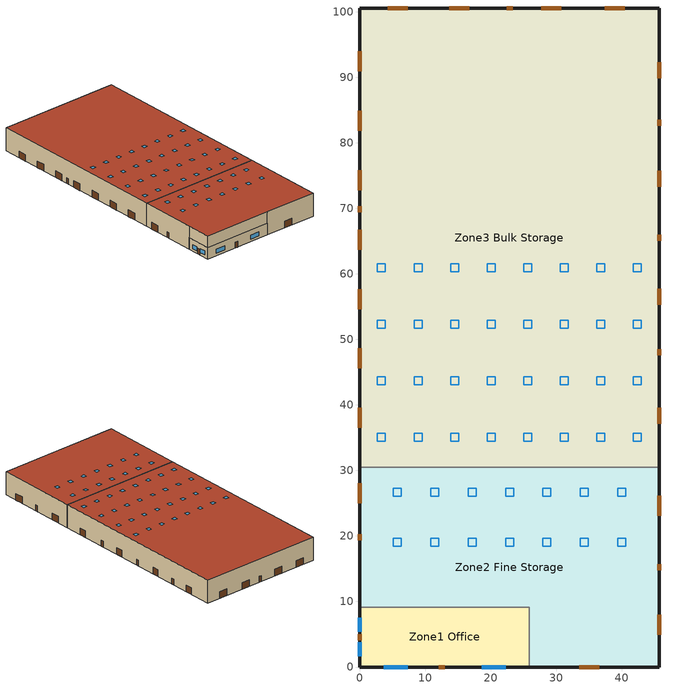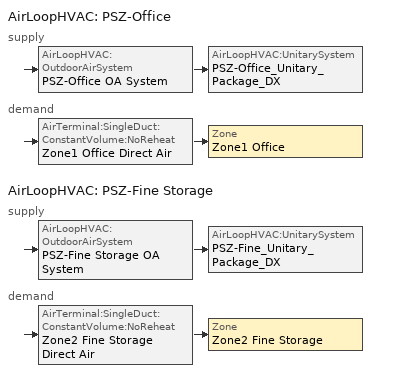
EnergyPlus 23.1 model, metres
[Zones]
Zone1 Office
 floor ground (OfficeFloor_Ffactor): 25.91,9.14 25.91,0 0,0 0,9.14 z0
 wall outside (nonres_ext_wall): 0,9.14 0,0 25.91,0 z0:4.27
 wall to Zone2 Fine Storage (Interior Wall): 25.91,0 25.91,9.14 0,9.14 z0:4.27
 window (NonresWindow_U_0.36_SHGC_0.38): 3.66,0 7.31,0 / 18.59,0 22.25,0 / 0,7.52 0,5.39 / 0,3.76 0,1.62 z0.91:2.44
 door (Swinging Door_con): 12.04,0 12.95,0 / 0,5.03 0,4.11 z0:2.13
 ceiling to Zone2 Fine Storage (InsulatedCeiling): 25.91,0 25.91,9.14 0,9.14 0,0 z4.27
Zone2 Fine Storage
 floor ground (FineStorageFloor_Ffactor): 45.72,30.48 45.72,0 25.91,0 25.91,9.14 0,9.14 0,30.48 z0
 wall outside (nonres_ext_wall): 25.91,0 45.72,0 45.72,30.48 / 0,30.48 0,9.14 z0:8.53; 0,9.14 0,0 25.91,0 z4.27:8.53
 door (Overhead Door_con): 33.48,0 36.53,0 / 45.72,4.94 45.72,7.99 / 45.72,23.09 45.72,26.14 / 0,28.02 0,24.97 z0:2.44
 door (Swinging Door_con): 0,20.27 0,19.35 / 45.72,14.78 45.72,15.7 z0:2.13
 roof outside (nonres_roof): 45.72,0 45.72,30.48 0,30.48 0,0 z8.53
 skylight (Skylight_U_0.5_SHGC_0.4): 10.82,18.44 12.04,18.44 12.04,19.66 10.82,19.66 z8.53; 16.54,18.44 17.75,18.44 17.75,19.66 16.54,19.66 z8.53; 22.25,18.44 23.47,18.44 23.47,19.66 22.25,19.66 z8.53; 27.97,18.44 29.18,18.44 29.18,19.66 27.97,19.66 z8.53; 33.68,18.44 34.9,18.44 34.9,19.66 33.68,19.66 z8.53; 39.4,18.44 40.61,18.44 40.61,19.66 39.4,19.66 z8.53; 39.4,26.06 40.61,26.06 40.61,27.28 39.4,27.28 z8.53; 33.68,26.06 34.9,26.06 34.9,27.28 33.68,27.28 z8.53; 27.97,26.06 29.18,26.06 29.18,27.28 27.97,27.28 z8.53; 22.25,26.06 23.47,26.06 23.47,27.28 22.25,27.28 z8.53; 16.54,26.06 17.75,26.06 17.75,27.28 16.54,27.28 z8.53; 10.82,26.06 12.04,26.06 12.04,27.28 10.82,27.28 z8.53; 5.11,26.06 6.32,26.06 6.32,27.28 5.11,27.28 z8.53; 5.11,18.44 6.32,18.44 6.32,19.66 5.11,19.66 z8.53
Zone3 Bulk Storage
 floor ground (BulkStorageFloor_Ffactor): 45.72,100.58 45.72,30.48 0,30.48 0,100.58 z0
 wall outside (semiheated_ext_wall): 45.72,30.48 45.72,100.58 0,100.58 0,30.48 z0:8.53
 wall to Zone2 Fine Storage (semiheated_ext_wall): 45.72,30.48 0,30.48 z0:8.53
 door (Overhead Door_semi): 0,93.95 0,90.9 / 0,84.88 0,81.83 / 0,75.82 0,72.77 / 0,66.75 0,63.7 / 0,57.68 0,54.63 / 0,48.61 0,45.57 / 0,39.55 0,36.5 / 45.72,37.09 45.72,39.53 / 45.72,55.27 45.72,57.71 / 45.72,73.32 45.72,75.75 / 45.72,89.89 45.72,92.33 / 40.44,100.58 37.39,100.58 / 30.77,100.58 27.72,100.58 / 16.69,100.58 13.64,100.58 / 7.32,100.58 4.27,100.58 z0:2.44
 door (Swinging Door_semi): 45.72,47.55 45.72,48.46 / 45.72,65.07 45.72,65.99 / 45.72,82.6 45.72,83.51 / 23.35,100.58 22.44,100.58 / 0,70.35 0,69.43 z0:2.13
 roof outside (semiheated_roof): 0,100.58 0,30.48 45.72,30.48 45.72,100.58 z8.53
 skylight (SemiHtdSkylight_U_0.75_SHGC_0.55): 2.71,34.44 3.93,34.44 3.93,35.66 2.71,35.66 z8.53; 2.71,43.08 3.93,43.08 3.93,44.3 2.71,44.3 z8.53; 2.71,60.35 3.93,60.35 3.93,61.57 2.71,61.57 z8.53; 41.76,43.08 42.97,43.08 42.97,44.3 41.76,44.3 z8.53; 41.76,34.44 42.97,34.44 42.97,35.66 41.76,35.66 z8.53; 41.76,60.35 42.97,60.35 42.97,61.57 41.76,61.57 z8.53; 41.76,51.71 42.97,51.71 42.97,52.93 41.76,52.93 z8.53; 36.18,34.44 37.4,34.44 37.4,35.66 36.18,35.66 z8.53; 36.18,43.08 37.4,43.08 37.4,44.3 36.18,44.3 z8.53; 36.18,51.71 37.4,51.71 37.4,52.93 36.18,52.93 z8.53; 36.18,60.35 37.4,60.35 37.4,61.57 36.18,61.57 z8.53; 30.6,51.71 31.82,51.71 31.82,52.93 30.6,52.93 z8.53; 30.6,43.08 31.82,43.08 31.82,44.3 30.6,44.3 z8.53; 30.6,60.35 31.82,60.35 31.82,61.57 30.6,61.57 z8.53; 30.6,34.44 31.82,34.44 31.82,35.66 30.6,35.66 z8.53; 25.02,60.35 26.24,60.35 26.24,61.57 25.02,61.57 z8.53; 25.02,51.71 26.24,51.71 26.24,52.93 25.02,52.93 z8.53; 25.02,43.08 26.24,43.08 26.24,44.3 25.02,44.3 z8.53; 25.02,34.44 26.24,34.44 26.24,35.66 25.02,35.66 z8.53; 19.44,60.35 20.66,60.35 20.66,61.57 19.44,61.57 z8.53; 19.44,34.44 20.66,34.44 20.66,35.66 19.44,35.66 z8.53; 19.44,51.71 20.66,51.71 20.66,52.93 19.44,52.93 z8.53; 19.44,43.08 20.66,43.08 20.66,44.3 19.44,44.3 z8.53; 13.87,34.44 15.09,34.44 15.09,35.66 13.87,35.66 z8.53; 13.87,43.08 15.09,43.08 15.09,44.3 13.87,44.3 z8.53; 2.71,51.71 3.93,51.71 3.93,52.93 2.71,52.93 z8.53; 13.87,60.35 15.09,60.35 15.09,61.57 13.87,61.57 z8.53; 8.29,34.44 9.51,34.44 9.51,35.66 8.29,35.66 z8.53; 8.29,43.08 9.51,43.08 9.51,44.3 8.29,44.3 z8.53; 8.29,60.35 9.51,60.35 9.51,61.57 8.29,61.57 z8.53; 13.87,51.71 15.09,51.71 15.09,52.93 13.87,52.93 z8.53; 8.29,51.71 9.51,51.71 9.51,52.93 8.29,52.93 z8.53
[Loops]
AirLoopHVAC 'PSZ-Office'
 supply: AirLoopHVAC:OutdoorAirSystem 'PSZ-Office OA System' > AirLoopHVAC:UnitarySystem 'PSZ-Office_Unitary_Package_DX'
 demand: AirTerminal:SingleDuct:ConstantVolume:NoReheat 'Zone1 Office Direct Air' > Zone 'Zone1 Office'
AirLoopHVAC 'PSZ-Fine Storage'
 supply: AirLoopHVAC:OutdoorAirSystem 'PSZ-Fine Storage OA System' > AirLoopHVAC:UnitarySystem 'PSZ-Fine_Unitary_Package_DX'
 demand: AirTerminal:SingleDuct:ConstantVolume:NoReheat 'Zone2 Fine Storage Direct Air' > Zone 'Zone2 Fine Storage'
[Building]
Warehouse: North Axis {deg}=90; Terrain=Urban; Loads Convergence Tolerance Value {W}=0.04; Temperature Convergence Tolerance Value {deltaC}=0.4; Solar Distribution=FullExterior; Maximum Number of Warmup Days=15; Minimum Number of Warmup Days=6
[Site:Location]
Denver-Aurora-Buckley.AFB_CO_USA WMO=724695: Latitude {deg}=39.72; Longitude {deg}=-104.75; Time Zone {hr}=-7; Elevation {m}=1726
[SizingPeriod:DesignDay] Day of Month=21; Dry-Bulb Temperature Range Modifier Type=DefaultMultipliers; Humidity Condition Type=Wetbulb; Barometric Pressure {Pa}=82237; Rain Indicator=No; Snow Indicator=No; Daylight Saving Time Indicator=No
Name | Month | Day Type | Maximum Dry-Bulb Temperature {C} | Daily Dry-Bulb Temperature Range {deltaC} | Wetbulb or DewPoint at Maximum Dry-Bulb {C} | Wind Speed {m/s} | Wind Direction {deg} | Solar Model Indicator | Sky Clearness | ASHRAE Clear Sky Optical Depth for Beam Irradiance (taub) | ASHRAE Clear Sky Optical Depth for Diffuse Irradiance (taud)
Denver-Aurora-Buckley.AFB_CO_USA Ann Htg 99.6% Condns DB | 12 | WinterDesignDay | -17.9 | 0 | -17.9 | 2.5 | 180 | ASHRAEClearSky | 0
Denver-Aurora-Buckley.AFB_CO_USA Ann Clg .4% Condns DB=>MWB | 7 | SummerDesignDay | 33.9 | 14.8 | 15 | 3.6 | 30 | ASHRAETau |  | 0.423 | 2.02
[Site:GroundTemperature:FCfactorMethod]
7.1, 3, -1, 0.8, -0.2, 4.8, 6.1, 13.7, 22.2, 22.7, 21.7, 18.5
[Site:WaterMainsTemperature]
Calculation Method=Correlation; Annual Average Outdoor Air Temperature {C}=9.95; Maximum Difference In Monthly Average Outdoor Air Temperatures {deltaC}=23.7
[Material]
Name | Roughness | Thickness {m} | Conductivity {W/m-K} | Density {kg/m3} | Specific Heat {J/kg-K} | Thermal Absorptance | Solar Absorptance | Visible Absorptance
Bulk Storage Products Material | Rough | 2.4384 | 1.442 | 200.231 | 836.8 | 0.9 | 0.7 | 0.7
Steel Frame/Cavity | MediumRough | 0.0889002 | 0.0841162 | 641.379 | 502.08 | 0.9 | 0.7 | 0.7
Interior Wall Addi Insul | MediumRough | 2.54001e-08 | 0.04326 | 22.4258 | 836.8 | 0.9 | 0.7 | 0.7
F07 25mm stucco | Smooth | 0.0254 | 0.72 | 1856 | 840 | 0.9 | 0.7 | 0.7
F08 Metal surface | Smooth | 0.0008 | 45.28 | 7824 | 500
F08 Metal roof surface | Smooth | 0.0008 | 45.28 | 7824 | 500 | 0.9 | 0.77
G01 16mm gypsum board | MediumSmooth | 0.0159 | 0.16 | 800 | 1090
[Material:NoMass] Thermal Absorptance=0.9; Solar Absorptance=0.7; Visible Absorptance=0.7
Name | Roughness | Thermal Resistance {m2-K/W}
Opaque Door panel_con; Opaque Door panel_semi | MediumRough | 0.475676
Overhead Door_semi Panel | MediumRough | 0.488889
Overhead Door_con Panel | MediumRough | 0.567742
Nonres_Roof_Insulation | MediumSmooth | 4.62235
Semiheated_Roof_Insulation | MediumSmooth | 2.0103
Nonres_Exterior_Wall_Insulation | MediumSmooth | 3.29314
Semiheated_Exterior_Wall_Insulation | MediumSmooth | 1.64444
[WindowMaterial:SimpleGlazingSystem]
Name | U-Factor {W/m2-K} | Solar Heat Gain Coefficient | Visible Transmittance
Nonres Window Glazing Layer | 2.04417 | 0.38 | 0.38
Nonres Skylight Glazing Layer | 2.83913 | 0.4 | 0.4
Semiheated Skylight Glazing Layer | 4.258695 | 0.55 | 0.55
[Construction]
nonres_roof: F08 Metal roof surface, Nonres_Roof_Insulation
semiheated_roof: F08 Metal roof surface, Semiheated_Roof_Insulation
nonres_ext_wall: F08 Metal surface, Nonres_Exterior_Wall_Insulation, G01 16mm gypsum board
semiheated_ext_wall: F08 Metal surface, Semiheated_Exterior_Wall_Insulation, G01 16mm gypsum board
NonresWindow_U_0.36_SHGC_0.38: Nonres Window Glazing Layer
Skylight_U_0.5_SHGC_0.4: Nonres Skylight Glazing Layer
SemiHtdSkylight_U_0.75_SHGC_0.55: Semiheated Skylight Glazing Layer
Swinging Door_con: Opaque Door panel_con
Swinging Door_semi: Opaque Door panel_semi
Overhead Door_semi: Overhead Door_semi Panel
Overhead Door_con: Overhead Door_con Panel
Bulk Storage Products: Bulk Storage Products Material
Interior Wall: F07 25mm stucco, G01 16mm gypsum board, Interior Wall Addi Insul, Steel Frame/Cavity, G01 16mm gypsum board
InsulatedCeiling: Interior Wall Addi Insul, G01 16mm gypsum board
[Construction:FfactorGroundFloor] F-Factor {W/m-K}=1.26363
Name | Area {m2} | PerimeterExposed {m}
OfficeFloor_Ffactor | 236.88 | 35.0503
FineStorageFloor_Ffactor | 1156.53 | 71.6245
BulkStorageFloor_Ffactor | 3204.84 | 185.919
[Zone] Type=1; Multiplier=1; Ceiling Height {m}=autocalculate; Volume {m3}=autocalculate; Floor Area {m2}=autocalculate; Part of Total Floor Area=Yes
Zone1 Office; Zone2 Fine Storage; Zone3 Bulk Storage
[InternalMass]
Bulk Storage Products Surface: Construction=Bulk Storage Products; Zone or ZoneList=Zone3 Bulk Storage; Surface Area {m2}=6028.45
[People]
Office People: Zone or ZoneList or Space or SpaceList=Zone1 Office; Number of People Schedule=BLDG_OCC_SCH; Number of People Calculation Method=People; Number of People=5; Fraction Radiant=0.3; Sensible Heat Fraction=autocalculate; Activity Level Schedule=Office Activity Schedule; Mean Radiant Temperature Calculation Type=ZoneAveraged
[Lights] Design Level Calculation Method=Watts/Area; Return Air Fraction=0; Fraction Visible=0.18; Fraction Replaceable=1; Return Air Fraction Calculated from Plenum Temperature=No
Name | Zone or ZoneList or Space or SpaceList | Schedule | Watts per Zone Floor Area {W/m2} | Fraction Radiant
Office Lights | Zone1 Office | BLDG_LIGHT_OFFICE_SCH | 6.8889 | 0.37
Fine Storage Area Lights | Zone2 Fine Storage | BLDG_LIGHT_STORAGE_SCH | 7.4271 | 0.42
Bulk Storage Area Lights | Zone3 Bulk Storage | BLDG_LIGHT_STORAGE_SCH | 3.55209 | 0.42
[ElectricEquipment] Design Level Calculation Method=EquipmentLevel
Name | Zone or ZoneList or Space or SpaceList | Schedule | Design Level {W}
Office Plug Load | Zone1 Office | Office_Plug_SCH | 1912.5
Bulk Storage  Plug Load | Zone3 Bulk Storage | Bulk Storage Plug Schedule | 8200.12
[Daylighting:Controls] Daylighting Method=SplitFlux; Lighting Control Type=Continuousoff; Minimum Input Power Fraction for Continuous or ContinuousOff Dimming Control=0.2; Minimum Light Output Fraction for Continuous or ContinuousOff Dimming Control=0.2; Number of Stepped Control Steps=3; Probability Lighting will be Reset When Needed in Manual Stepped Control=1; Maximum Allowable Discomfort Glare Index=22
Name | Zone or Space | Glare Calculation Daylighting Reference Point | Glare Calculation Azimuth Angle of View Direction Clockwise from Zone y-Axis {deg} | Daylighting Reference Point 1 | Fraction of Lights Controlled by Reference Point 1 | Illuminance Setpoint at Reference Point 1 {lux} | Daylighting Reference Point 2 | Fraction of Lights Controlled by Reference Point 2 | Illuminance Setpoint at Reference Point 2 {lux}
Zone2 Fine Storage_DaylCtrl | Zone2 Fine Storage | Zone2 Fine Storage_DaylRefPt1 | 0 | Zone2 Fine Storage_DaylRefPt1 | 0.25 | 323 | Zone2 Fine Storage_DaylRefPt2 | 0.25 | 323
Zone3 Bulk Storage_DaylCtrl | Zone3 Bulk Storage | Zone3 Bulk Storage_DaylRefPt1 | 0 | Zone3 Bulk Storage_DaylRefPt1 | 0.25 | 215 | Zone3 Bulk Storage_DaylRefPt2 | 0.25 | 215
Zone1 Office_DaylCtrl | Zone1 Office | Zone1 Office_DaylRefPt1 | 180 | Zone1 Office_DaylRefPt1 | 0.29 | 377 | Zone1 Office_DaylRefPt2 | 0.1 | 377
[ZoneInfiltration:DesignFlowRate] Temperature Term Coefficient=0; Velocity Squared Term Coefficient=0
Name | Zone or ZoneList or Space or SpaceList | Schedule | Design Flow Rate Calculation Method | Flow per Exterior Surface Area {m3/s-m2} | Constant Term Coefficient | Velocity Term Coefficient | Design Flow Rate {m3/s}
Office Infiltration | Zone1 Office | Office Infil Schedule | Flow/ExteriorArea | 0.000220198 | 0 | 0.224
Office Door Infiltration | Zone1 Office | INFIL_Door_Opening_SCH | Flow/Zone |  | 1 | 0 | 0.176508
Fine Storage Infiltration | Zone2 Fine Storage | Fine Sorage Infil Schedule | Flow/ExteriorArea | 0.000225765 | 0 | 0.224
Bulk Storage Infiltration | Zone3 Bulk Storage | Bulk Storage Infil_Base Schedule | Flow/Zone |  | 0 | 0.224 | 2.33023
[ZoneVentilation:DesignFlowRate] Zone or ZoneList or Space or SpaceList=Zone3 Bulk Storage; Schedule=Always On Schedule; Design Flow Rate Calculation Method=Flow/Zone; Temperature Term Coefficient=0; Velocity Squared Term Coefficient=0; Delta Temperature {deltaC}=-100; Minimum Outdoor Temperature {C}=-100; Maximum Outdoor Temperature {C}=100; Maximum Wind Speed {m/s}=40
Name | Design Flow Rate {m3/s} | Ventilation Type | Fan Pressure Rise {Pa} | Fan Total Efficiency | Constant Term Coefficient | Velocity Term Coefficient | Minimum Indoor Temperature {C} | Maximum Indoor Temperature {C}
Bulk Storage Ventilation-1 | 37.76 | Exhaust | 31.1361 | 0.51 | 1 | 0 | 29.4444 | 100
Bulk Storage Ventilation-2 | 0.943841 | Natural |  | 1 | 0 | 0.224 | -73.3333 | 29.4444
[Exterior:Lights] Control Option=AstronomicalClock
Name | Schedule | Design Level {W}
Exterior_Lights_a | Exterior_lighting_schedule_a | 113.8
Exterior_Lights_b | Exterior_lighting_schedule_b_2016 | 3955
Exterior_Lights_c | Exterior_lighting_schedule_c_2016 | 1004.9
[DesignSpecification:OutdoorAir] Outdoor Air Method=Flow/Area; Outdoor Air Flow per Person {m3/s-person}=0; Outdoor Air Flow per Zone {m3/s}=0
Name | Outdoor Air Flow per Zone Floor Area {m3/s-m2}
SZ DSOA Zone1 Office | 0.000431801
SZ DSOA Zone2 Fine Storage; SZ DSOA Zone3 Bulk Storage | 0.000304801
[Sizing:Zone] Zone Cooling Design Supply Air Temperature Input Method=SupplyAirTemperature; Zone Heating Design Supply Air Temperature Input Method=SupplyAirTemperature; Cooling Design Air Flow Method=DesignDay; Heating Design Air Flow Method=DesignDay; Account for Dedicated Outdoor Air System=No; Dedicated Outdoor Air System Control Strategy=NeutralSupplyAir; Dedicated Outdoor Air Low Setpoint Temperature for Design {C}=autosize; Dedicated Outdoor Air High Setpoint Temperature for Design {C}=autosize
Name | Zone Cooling Design Supply Air Temperature {C} | Zone Heating Design Supply Air Temperature {C} | Zone Cooling Design Supply Air Humidity Ratio {kgWater/kgDryAir} | Zone Heating Design Supply Air Humidity Ratio {kgWater/kgDryAir} | Design Specification Outdoor Air Object | Cooling Design Air Flow Rate {m3/s} | Cooling Minimum Air Flow Fraction | Heating Design Air Flow Rate {m3/s} | Heating Maximum Air Flow Fraction | Cooling Minimum Air Flow per Zone Floor Area {m3/s-m2} | Heating Maximum Air Flow per Zone Floor Area {m3/s-m2} | Heating Maximum Air Flow {m3/s}
Zone1 Office | 14 | 50 | 0.008 | 0.008 | SZ DSOA Zone1 Office | 0 | 0 | 0 | 0
Zone2 Fine Storage | 14 | 50 | 0.008 | 0.008 | SZ DSOA Zone2 Fine Storage | 0 | 0 | 0 | 0
Zone3 Bulk Storage | 12.78 | 43.3333 | 0.009 | 0.016 | SZ DSOA Zone3 Bulk Storage |  |  |  |  | 0 | 0 | 0
[Sizing:System] Type of Load to Size On=Sensible; Design Outdoor Air Flow Rate {m3/s}=autosize; Central Heating Maximum System Air Flow Ratio=1; Preheat Design Temperature {C}=7; Preheat Design Humidity Ratio {kgWater/kgDryAir}=0.008; Precool Design Temperature {C}=11; Precool Design Humidity Ratio {kgWater/kgDryAir}=0.008; Central Cooling Design Supply Air Temperature {C}=12; Central Heating Design Supply Air Temperature {C}=40; Type of Zone Sum to Use=Coincident; 100% Outdoor Air in Cooling=No; 100% Outdoor Air in Heating=No; Central Cooling Design Supply Air Humidity Ratio {kgWater/kgDryAir}=0.008; Central Heating Design Supply Air Humidity Ratio {kgWater/kgDryAir}=0.008; Cooling Supply Air Flow Rate Method=DesignDay; Cooling Supply Air Flow Rate {m3/s}=0; Heating Supply Air Flow Rate Method=DesignDay; Heating Supply Air Flow Rate {m3/s}=0; System Outdoor Air Method=ZoneSum; Zone Maximum Outdoor Air Fraction=1; Cooling Design Capacity Method=CoolingDesignCapacity; Cooling Design Capacity {W}=autosize; Heating Design Capacity Method=HeatingDesignCapacity; Heating Design Capacity {W}=autosize; Central Cooling Capacity Control Method=OnOff
PSZ-Office; PSZ-Fine Storage
[ZoneControl:Thermostat]
Name | Zone or ZoneList | Control Type Schedule | Control 1
Zone1 Office Thermostat | Zone1 Office | COMPACT HVAC-ALWAYS 4 | Office Thermostat Dual SP Control
Zone2 Fine Storage Thermostat | Zone2 Fine Storage | COMPACT HVAC-ALWAYS 4 | Fine Storage Thermostat Dual SP Control
Zone 3 Thermostat | Zone3 Bulk Storage | ZoneControlSchedule | Heating Setpoint with SB
[ThermostatSetpoint:SingleHeating]
Heating Setpoint with SB: Setpoint Temperature Schedule=Bulk Storage Heating Setpoint Schedule
[ThermostatSetpoint:DualSetpoint]
Name | Heating Setpoint Temperature Schedule | Cooling Setpoint Temperature Schedule
Office Thermostat Dual SP Control | Office Heating Schedule | Office Cooling Schedule
Fine Storage Thermostat Dual SP Control | Fine Storage Heating Setpoint Schedule | Fine Storage Cooling Setpoint Schedule
[ZoneHVAC:UnitHeater]
Zone3UnitHeater: Availability Schedule=UnitHeaterAvailability; Supply Air Fan=Zone3UnitHeaterFan; Maximum Supply Air Flow Rate {m3/s}=autosize; Heating Coil=Zone3UnitHeaterHeatingCoil; Supply Air Fan Operation During No Heating=No; Heating Convergence Tolerance=0.001
[ZoneHVAC:HighTemperatureRadiant]
Zone3HiRadiant: Availability Schedule=Always Off Schedule; Zone=Zone3 Bulk Storage; Heating Design Capacity Method=HeatingDesignCapacity; Heating Design Capacity {W}=autosize; Fuel Type=NaturalGas; Combustion Efficiency=0.7925; Fraction of Input Converted to Radiant Energy=0.8; Fraction of Input Converted to Latent Energy=0; Fraction of Input that Is Lost=0; Temperature Control Type=OperativeTemperature; Heating Throttling Range {deltaC}=2; Heating Setpoint Temperature Schedule=Bulk Storage Heating Setpoint Schedule; Fraction of Radiant Energy Incident on People=0.05; Surface 1=Bulk Storage Right Wall; Fraction of Radiant Energy to Surface 1=0.05; Surface 2=Bulk Storage Rear Wall; Fraction of Radiant Energy to Surface 2=0.05; Surface 3=Bulk Storage Left Wall; Fraction of Radiant Energy to Surface 3=0.05; Surface 4=Bulk Storage Floor; Fraction of Radiant Energy to Surface 4=0.8
[AirTerminal:SingleDuct:ConstantVolume:NoReheat] Availability Schedule=COMPACT HVAC-ALWAYS 1; Maximum Air Flow Rate {m3/s}=autosize
Zone1 Office Direct Air; Zone2 Fine Storage Direct Air
[Zone equipment]
Zone1 Office: Zone1 Office Direct Air
Zone2 Fine Storage: Zone2 Fine Storage Direct Air
Zone3 Bulk Storage: Zone3UnitHeater, Zone3HiRadiant
[Fan:SystemModel] Availability Schedule=FanSched; Design Maximum Air Flow Rate {m3/s}=AUTOSIZE; Speed Control Method=Discrete; Electric Power Minimum Flow Rate Fraction=1; Design Pressure Rise {Pa}=622.5; Motor In Air Stream Fraction=1; Design Electric Power Consumption {W}=AUTOSIZE; Design Power Sizing Method=TotalEfficiencyAndPressure; Night Ventilation Mode Pressure Rise {Pa}=622.5; Number of Speeds=1; Speed 1 Flow Fraction=1; Speed 1 Electric Power Fraction=1
Name | Motor Efficiency | Fan Total Efficiency
PSZ-Office_addAQ Supply Fan | 0.865 | 0.56225
PSZ-Fine Storage_addAQ Supply Fan | 0.895 | 0.58175
[Fan:ConstantVolume]
Zone3UnitHeaterFan: Availability Schedule=COMPACT HVAC-ALWAYS 1; Fan Total Efficiency=0.536; Pressure Rise {Pa}=49.8; Maximum Flow Rate {m3/s}=autosize; Motor Efficiency=0.825; Motor In Airstream Fraction=1
[Coil:Cooling:DX:MultiSpeed]
PSZ-Office Cooling Coil: COMPACT HVAC-ALWAYS 1, AirCooled, No, No, 10, 2, Electricity, 2, 8107.42, 0.79866, 4.11713, 0.653027, 0, 934.4, PSZ-AC_Unitary_PackagecoolCapFT, PSZ-AC_Unitary_PackagecoolFFF, PSZ-AC_Unitary_PackagecoolEIRFT, PSZ-AC_Unitary_PackagecoolEIRFFF, PSZ-AC_Unitary_PackagecoolPLR, 0.2, 0.9, 16214.84, 0.79866, 4.11713, 0.97954, 0, 934.4, PSZ-AC_Unitary_PackagecoolCapFT, PSZ-AC_Unitary_PackagecoolFFF, PSZ-AC_Unitary_PackagecoolEIRFT, PSZ-AC_Unitary_PackagecoolEIRFFF, PSZ-AC_Unitary_PackagecoolPLR, 0.2, 0.9
PSZ-Fine Storage Cooling Coil: COMPACT HVAC-ALWAYS 1, AirCooled, No, No, 10, 2, Electricity, 2, 19319.9, 0.7457, 3.79883, 1.33201, 0, 934.4, PSZ-AC_Unitary_PackagecoolCapFT, PSZ-AC_Unitary_PackagecoolFFF, PSZ-AC_Unitary_PackagecoolEIRFT, PSZ-AC_Unitary_PackagecoolEIRFFF, PSZ-AC_Unitary_PackagecoolPLR, 0.2, 0.9, 38639.71, 0.7457, 3.79883, 1.99801, 0, 934.4, PSZ-AC_Unitary_PackagecoolCapFT, PSZ-AC_Unitary_PackagecoolFFF, PSZ-AC_Unitary_PackagecoolEIRFT, PSZ-AC_Unitary_PackagecoolEIRFFF, PSZ-AC_Unitary_PackagecoolPLR, 0.2, 0.9
[Coil:Heating:Fuel] Fuel Type=NaturalGas; Nominal Capacity {W}=autosize; Parasitic Electric Load {W}=0; Parasitic Fuel Load {W}=0
Name | Availability Schedule | Burner Efficiency | Part Load Fraction Correlation Curve
PSZ-Office Heating Coil | COMPACT HVAC-ALWAYS 1 | 0.81 | PSZ-Office Heating Coil PLF-FPLR
PSZ-Fine Storage Heating Coil | COMPACT HVAC-ALWAYS 1 | 0.81 | PSZ-Fine Storage Heating Coil PLF-FPLR
Zone3UnitHeaterHeatingCoil | Zone3HeatingCoilAvailability | 0.8
[AirLoopHVAC:UnitarySystem] Control Type=Load; Dehumidification Control Type=None; Availability Schedule=COMPACT HVAC-ALWAYS 1; Fan Placement=BlowThrough; Supply Air Fan Operating Mode Schedule=FanSched; DX Heating Coil Sizing Ratio=1; Use DOAS DX Cooling Coil=No; Minimum Supply Air Temperature {C}=2; Latent Load Control=SensibleOnlyLoadControl; Cooling Supply Air Flow Rate Method=SupplyAirFlowRate; Cooling Supply Air Flow Rate {m3/s}=AUTOSIZE; Heating Supply Air Flow Rate Method=SupplyAirFlowRate; Heating Supply Air Flow Rate {m3/s}=AUTOSIZE; No Load Supply Air Flow Rate Method=SupplyAirFlowRate; No Load Supply Air Flow Rate {m3/s}=AUTOSIZE; Maximum Supply Air Temperature {C}=AUTOSIZE
Name | Controlling Zone or Thermostat Location | Supply Fan | Heating Coil | Cooling Coil | Design Specification Multispeed Object
PSZ-Office_Unitary_Package_DX | Zone1 Office | PSZ-Office_addAQ Supply Fan | PSZ-Office Heating Coil | PSZ-Office Cooling Coil | PSZ-Office_Unitary_Package_DX_Perf
PSZ-Fine_Unitary_Package_DX | Zone2 Fine Storage | PSZ-Fine Storage_addAQ Supply Fan | PSZ-Fine Storage Heating Coil | PSZ-Fine Storage Cooling Coil | PSZ-Fine_Unitary_Package_DX_Perf
[UnitarySystemPerformance:Multispeed] Number of Speeds for Heating=2; Number of Speeds for Cooling=2; Single Mode Operation=No; No Load Supply Air Flow Rate Ratio=1; Heating Speed 1 Supply Air Flow Ratio=1; Cooling Speed 1 Supply Air Flow Ratio=1; Heating Speed 2 Supply Air Flow Ratio=1; Cooling Speed 2 Supply Air Flow Ratio=1
PSZ-Office_Unitary_Package_DX_Perf; PSZ-Fine_Unitary_Package_DX_Perf
[Controller:OutdoorAir] Minimum Outdoor Air Flow Rate {m3/s}=autosize; Maximum Outdoor Air Flow Rate {m3/s}=autosize; Economizer Control Type=DifferentialDryBulb; Economizer Control Action Type=ModulateFlow; Lockout Type=LockoutWithHeating; Minimum Limit Type=FixedMinimum; Minimum Outdoor Air Schedule=MinOA_MotorizedDamper_Sched; Maximum Fraction of Outdoor Air Schedule=SZ_system_OA_Max_Frac_SCH
PSZ-Office OA Controller; PSZ-Fine Storage OA Controller
[AirLoopHVAC] Design Supply Air Flow Rate {m3/s}=autosize
PSZ-Office; PSZ-Fine Storage
[WaterHeater:Mixed]
Electric Tank: Tank Volume {m3}=0.0757083; Setpoint Temperature Schedule=Hot Water Setpoint Temp Schedule; Deadband Temperature Difference {deltaC}=2; Maximum Temperature Limit {C}=82.2222; Heater Control Type=Cycle; Heater Maximum Capacity {W}=6154.75; Heater Minimum Capacity {W}=0; Heater Fuel Type=Electricity; Heater Thermal Efficiency=1; Off Cycle Parasitic Fuel Consumption Rate {W}=481; Off Cycle Parasitic Fuel Type=Electricity; Off Cycle Parasitic Heat Fraction to Tank=0; On Cycle Parasitic Fuel Consumption Rate {W}=481; Ambient Temperature Indicator=Zone; Ambient Temperature Zone=Zone1 Office; Off Cycle Loss Coefficient to Ambient Temperature {W/K}=0.798543; On Cycle Loss Coefficient to Ambient Temperature {W/K}=0.798543; Peak Use Flow Rate {m3/s}=8.07469e-06; Use Flow Rate Fraction Schedule=Office DHW Schedule
[EnergyManagementSystem:Sensor]
Name | Output:Variable or Output:Meter | Output:Variable or Output:Meter Index Key
OAT_F | Site Outdoor Air Drybulb Temperature
Zone1_Office_LSr | Zone Lights Electricity Rate | Zone1 Office
Zone1_Office_Occ_Sensor | People Occupant Count | Office People
Zone2_Fine_Storage_LSr | Zone Lights Electricity Rate | Zone2 Fine Storage
Zone3_Bulk_Storage_LSr | Zone Lights Electricity Rate | Zone3 Bulk Storage
[EnergyManagementSystem:Actuator] Actuated Component Type=Lights; Actuated Component Control Type=Electricity Rate
Name | Actuated Component Unique
Zone1_Office_Light_Actuator | Office Lights
Zone2_Fine_Storage_Light_Actuator | Fine Storage Area Lights
Zone3_Bulk_Storage_Light_Actuator | Bulk Storage Area Lights
[EnergyManagementSystem:ProgramCallingManager]
SET_Zone1_Office_Light_EMS_Program_Prog_Manager: BeginTimestepBeforePredictor; SET_Zone1_Office_Light_EMS_Program
SET_Zone2_Fine_Storage_Light_EMS_Program_Prog_Manager: BeginTimestepBeforePredictor; SET_Zone2_Fine_Storage_Light_EMS_Program
SET_Zone3_Bulk_Storage_Light_EMS_Program_Prog_Manager: BeginTimestepBeforePredictor; SET_Zone3_Bulk_Storage_Light_EMS_Program
[EnergyManagementSystem:Program]
SET_Zone1_Office_Light_EMS_Program: SET Zone1_Office_LSr_IP=0.093*Zone1_Office_LSr/Zone1_Office_Area; IF (Zone1_Office_Occ_Sensor <= 0) && (Zone1_Office_LSr_IP >= 0.02); SET Zone1_Office_Light_Actuator = 0.02*Zone1_Office_Area/0.09290304; ELSE; SET Zone1_Office_Light_Actuator = NULL; ENDIF
SET_Zone2_Fine_Storage_Light_EMS_Program: SET Zone2_Fine_Storage_LSr_IP=0.093*Zone2_Fine_Storage_LSr/Zone2_Fine_Storage_Area; IF (Zone1_Office_Occ_Sensor <= 0) && (Zone2_Fine_Storage_LSr_IP >= 0.02); SET Zone2_Fine_Storage_Light_Actuator = 0.02*Zone2_Fine_Storage_Area/0.09290304; ELSE; SET Zone2_Fine_Storage_Light_Actuator = NULL; ENDIF
SET_Zone3_Bulk_Storage_Light_EMS_Program: SET Zone3_Bulk_Storage_LSr_IP=0.093*Zone3_Bulk_Storage_LSr/Zone3_Bulk_Storage_Area; IF (Zone1_Office_Occ_Sensor <= 0) && (Zone3_Bulk_Storage_LSr_IP >= 0.02); SET Zone3_Bulk_Storage_Light_Actuator = 0.02*Zone3_Bulk_Storage_Area/0.09290304; ELSE; SET Zone3_Bulk_Storage_Light_Actuator = NULL; ENDIF
[EnergyManagementSystem:InternalVariable] Internal Data Type=Zone Floor Area
Name | Internal Data Index Key
Zone1_Office_Area | Zone1 Office
Zone2_Fine_Storage_Area | Zone2 Fine Storage
Zone3_Bulk_Storage_Area | Zone3 Bulk Storage
[AvailabilityManager:NightCycle] Applicability Schedule=COMPACT HVAC-ALWAYS 1; Fan Schedule=FanSched; Control Type=CycleOnAny; Thermostat Tolerance {deltaC}=1; Cycling Run Time Control Type=FixedRunTime; Cycling Run Time {s}=1800
PSZ-Office Availability; PSZ-Fine Storage Availability
[SetpointManager:SingleZone:Heating] Control Variable=Temperature; Minimum Supply Air Temperature {C}=12.7778; Maximum Supply Air Temperature {C}=43.3333
Name | Control Zone | Setpoint Node or NodeList
PSZ-Office Supply Air Temp Manager - Htg | Zone1 Office | PSZ-Office Heating Coil Outlet
PSZ-Fine Storage Supply Air Temp Manager - Htg | Zone2 Fine Storage | PSZ-Fine Storage Heating Coil Outlet
[SetpointManager:SingleZone:Cooling] Control Variable=Temperature; Minimum Supply Air Temperature {C}=12.7778; Maximum Supply Air Temperature {C}=43.3333
Name | Control Zone | Setpoint Node or NodeList
PSZ-Office Supply Air Temp Manager - Clg | Zone1 Office | PSZ-Office Air Loop Outlet
PSZ-Fine Storage Supply Air Temp Manager - Clg | Zone2 Fine Storage | PSZ-Fine Storage Air Loop Outlet
[SetpointManager:MixedAir] Control Variable=Temperature
Name | Setpoint Node or NodeList
PSZ-Office OAMixed Air Temp Manager | PSZ-Office Mixed Air Outlet
PSZ-Fine Storage OAMixed Air Temp Manager | PSZ-Fine Storage Mixed Air Outlet
[Schedule:Day:Hourly]
Office Infiltration WD; Fine Storage INFIL WD: 1, 1, 1, 1, 1, 1, 1, 1.25, 1.25, 0.5, 0.5, 0.5, 0.5, 0.5, 0.5, 0.5, 1.25, 1.25, 1, 1, 1, 1, 1, 1
Office Infiltration WEH; Fine Storage INFIL WEH; SYS Day   1: 1, 1, 1, 1, 1, 1, 1, 1, 1, 1, 1, 1, 1, 1, 1, 1, 1, 1, 1, 1, 1, 1, 1, 1
Office Heating WD_YES_OPTIMUM: 15.6, 15.6, 15.6, 15.6, 15.6, 15.6, 17.8, 20, 21.1, 21.1, 21.1, 21.1, 21.1, 21.1, 21.1, 21.1, 21.1, 21.1, 15.6, 15.6, 15.6, 15.6, 15.6, 15.6
Office Heating WD_NO_OPTIMUM: 15.6, 15.6, 15.6, 15.6, 15.6, 15.6, 21.1, 21.1, 21.1, 21.1, 21.1, 21.1, 21.1, 21.1, 21.1, 21.1, 21.1, 21.1, 15.6, 15.6, 15.6, 15.6, 15.6, 15.6
Office Heating WEH: 15.6, 15.6, 15.6, 15.6, 15.6, 15.6, 15.6, 15.6, 15.6, 15.6, 15.6, 15.6, 15.6, 15.6, 15.6, 15.6, 15.6, 15.6, 15.6, 15.6, 15.6, 15.6, 15.6, 15.6
Office Cooling WD_YES_OPTIMUM: 29.4, 29.4, 29.4, 29.4, 29.4, 29.4, 27.8, 25.6, 23.9, 23.9, 23.9, 23.9, 23.9, 23.9, 23.9, 23.9, 23.9, 23.9, 29.4, 29.4, 29.4, 29.4, 29.4, 29.4
Office Cooling WD_NO_OPTIMUM: 29.4, 29.4, 29.4, 29.4, 29.4, 29.4, 23.9, 23.9, 23.9, 23.9, 23.9, 23.9, 23.9, 23.9, 23.9, 23.9, 23.9, 23.9, 29.4, 29.4, 29.4, 29.4, 29.4, 29.4
Office Cooling WEH: 29.4, 29.4, 29.4, 29.4, 29.4, 29.4, 29.4, 29.4, 29.4, 29.4, 29.4, 29.4, 29.4, 29.4, 29.4, 29.4, 29.4, 29.4, 29.4, 29.4, 29.4, 29.4, 29.4, 29.4
Office DHW WD: 0, 0, 0, 0, 0, 0, 0.05, 0.101, 0.399, 0.501, 0.501, 0.696, 0.9, 0.798, 0.696, 0.798, 0.297, 0.05, 0, 0, 0, 0, 0, 0
Office DHW WEH: 0.015, 0.015, 0.015, 0.015, 0.015, 0.015, 0.015, 0.015, 0.015, 0.015, 0.015, 0.015, 0.015, 0.015, 0.015, 0.015, 0.015, 0.015, 0.015, 0.015, 0.015, 0.015, 0.015, 0.015
Bulk Storage PLUG WD: 0.25, 0.25, 0.25, 0.25, 0.25, 0.25, 0.25, 0.25, 1, 1, 1, 1, 0.25, 1, 1, 1, 1, 0.25, 0.25, 0.25, 0.25, 0.25, 0.25, 0.25
Bulk Storage PLUG WEH: 0, 0, 0, 0, 0, 0, 0, 0, 0, 0, 0, 0, 0, 0, 0, 0, 0, 0, 0, 0, 0, 0, 0, 0
Bulk Storage INFIL_Base WD: 0.765, 0.765, 0.765, 0.765, 0.765, 0.765, 0.765, 0.765, 1, 1, 1, 1, 0.765, 1, 1, 1, 1, 0.765, 0.765, 0.765, 0.765, 0.765, 0.765, 0.765
Bulk Storage INFIL_Base WEH: 0.765, 0.765, 0.765, 0.765, 0.765, 0.765, 0.765, 0.765, 0.765, 0.765, 0.765, 0.765, 0.765, 0.765, 0.765, 0.765, 0.765, 0.765, 0.765, 0.765, 0.765, 0.765, 0.765, 0.765
[Schedule:Week:Daily]
Office Infil Wk Schedule: Office Infiltration WEH, Office Infiltration WD, Office Infiltration WD, Office Infiltration WD, Office Infiltration WD, Office Infiltration WD, Office Infiltration WD, Office Infiltration WEH, Office Infiltration WD, Office Infiltration WD, Office Infiltration WD, Office Infiltration WD
Office Heating Wk Schedule: Office Heating WEH, Office Heating WD_NO_OPTIMUM, Office Heating WD_NO_OPTIMUM, Office Heating WD_NO_OPTIMUM, Office Heating WD_NO_OPTIMUM, Office Heating WD_NO_OPTIMUM, Office Heating WD_NO_OPTIMUM, Office Heating WEH, Office Heating WD_YES_OPTIMUM, Office Heating WD_YES_OPTIMUM, Office Heating WD_NO_OPTIMUM, Office Heating WD_NO_OPTIMUM
Office Cooling Wk Schedule: Office Cooling WEH, Office Cooling WD_NO_OPTIMUM, Office Cooling WD_NO_OPTIMUM, Office Cooling WD_NO_OPTIMUM, Office Cooling WD_NO_OPTIMUM, Office Cooling WD_NO_OPTIMUM, Office Cooling WD_NO_OPTIMUM, Office Cooling WEH, Office Cooling WD_YES_OPTIMUM, Office Cooling WD_YES_OPTIMUM, Office Cooling WD_NO_OPTIMUM, Office Cooling WD_NO_OPTIMUM
Office DHW Wk Schedule: Office DHW WEH, Office DHW WD, Office DHW WD, Office DHW WD, Office DHW WD, Office DHW WD, Office DHW WD, Office DHW WEH, Office DHW WD, Office DHW WD, Office DHW WD, Office DHW WD
Bulk Storage Plug Wk Schedule: Bulk Storage PLUG WEH, Bulk Storage PLUG WD, Bulk Storage PLUG WD, Bulk Storage PLUG WD, Bulk Storage PLUG WD, Bulk Storage PLUG WD, Bulk Storage PLUG WD, Bulk Storage PLUG WEH, Bulk Storage PLUG WD, Bulk Storage PLUG WD, Bulk Storage PLUG WD, Bulk Storage PLUG WD
Fine Storage Infil Wk Schedule: Fine Storage INFIL WEH, Fine Storage INFIL WD, Fine Storage INFIL WD, Fine Storage INFIL WD, Fine Storage INFIL WD, Fine Storage INFIL WD, Fine Storage INFIL WD, Fine Storage INFIL WEH, Fine Storage INFIL WD, Fine Storage INFIL WD, Fine Storage INFIL WD, Fine Storage INFIL WD
Bulk Storage Infil_Base Wk Schedule: Bulk Storage INFIL_Base WEH, Bulk Storage INFIL_Base WD, Bulk Storage INFIL_Base WD, Bulk Storage INFIL_Base WD, Bulk Storage INFIL_Base WD, Bulk Storage INFIL_Base WD, Bulk Storage INFIL_Base WD, Bulk Storage INFIL_Base WEH, Bulk Storage INFIL_Base WD, Bulk Storage INFIL_Base WD, Bulk Storage INFIL_Base WD, Bulk Storage INFIL_Base WD
SYS-ON: SYS Day   1, SYS Day   1, SYS Day   1, SYS Day   1, SYS Day   1, SYS Day   1, SYS Day   1, SYS Day   1, SYS Day   1, SYS Day   1, SYS Day   1, SYS Day   1
[Schedule:Year]
Office Infil Schedule: Office Infil Wk Schedule, 1, 1, 12, 31
Office DHW Schedule: Office DHW Wk Schedule, 1, 1, 12, 31
Bulk Storage Plug Schedule: Bulk Storage Plug Wk Schedule, 1, 1, 12, 31
Fine Sorage Infil Schedule: Fine Storage Infil Wk Schedule, 1, 1, 12, 31
Bulk Storage Infil_Base Schedule: Bulk Storage Infil_Base Wk Schedule, 1, 1, 12, 31
Office Heating Schedule: Office Heating Wk Schedule, 1, 1, 12, 31
Office Cooling Schedule: Office Cooling Wk Schedule, 1, 1, 12, 31
UnitHeaterAvailability; Zone3HeatingCoilAvailability: SYS-ON, 1, 1, 12, 31
[Schedule:Compact]
Office_Plug_SCH: Through: 12/31, For: SummerDesignDay, Until: 24:00, 1, For: WinterDesignDay, Until: 24:00, 0, For: Weekdays Saturday, Until: 06:00, 0.245687, Until: 07:00, 0.287852, Until: 08:00, 0.479753, Until: 12:00, 0.959505, Until: 13:00, 0.901935, Until: 17:00, 0.959505, Until: 18:00, 0.479753, Until: 24:00, 0.245687, For: AllOtherDays, Until: 24:00, 0.245687
BLDG_LIGHT_OFFICE_SCH: Through: 12/31, For: Weekdays Saturday, Until: 6:00, 0.18, Until: 7:00, 0.187889, Until: 8:00, 0.343101, Until: 12:00, 0.629018, Until: 13:00, 0.555497, Until: 17:00, 0.629018, Until: 18:00, 0.498313, Until: 24:00, 0.18, For: SummerDesignDay, Until: 24:00, 1, For: WinterDesignDay, Until: 24:00, 0, For: Sunday Holidays AllOtherDays, Until: 24:00, 0.18
BLDG_LIGHT_STORAGE_SCH: Through: 12/31, For: Weekdays Saturday, Until: 7:00, 0.1, Until: 8:00, 0.6, Until: 9:00, 0.75, Until: 16:00, 0.85, Until: 17:00, 0.75, Until: 18:00, 0.6, Until: 24:00, 0.1, For: SummerDesignDay, Until: 24:00, 1, For: WinterDesignDay, Until: 24:00, 0, For: Sunday Holidays AllOtherDays, Until: 24:00, 0.1
BLDG_OCC_SCH: Through: 12/31, For: Weekdays Saturday WinterDesignDay, Until: 06:00, 0, Until: 07:00, 0.11, Until: 08:00, 0.21, Until: 12:00, 1, Until: 13:00, 0.53, Until: 17:00, 1, Until: 18:00, 0.32, Until: 24:00, 0, For: SummerDesignDay, Until: 06:00, 1e-09, Until: 07:00, 0.11, Until: 08:00, 0.21, Until: 12:00, 1, Until: 13:00, 0.53, Until: 17:00, 1, Until: 18:00, 0.32, Until: 24:00, 1e-09, For: Sunday Holidays AllOtherDays, Until: 24:00, 0
Office Activity Schedule: Through: 12/31, For: AllDays, Until: 24:00, 131.85
FanSched: Through: 12/31, For: WeekDays Saturday CustomDay1 CustomDay2, Until: 7:00, 0, Until: 18:00, 1, Until: 24:00, 0, For: Sunday Holiday, Until: 24:00, 0, For: SummerDesignDay, Until: 24:00, 1, For: WinterDesignDay, Until: 24:00, 1
MinOA_MotorizedDamper_Sched: Through: 12/31, For: WeekDays Saturday CustomDay1 CustomDay2, Until: 8:00, 0, Until: 18:00, 1, Until: 24:00, 0, For: Sunday Holiday, Until: 24:00, 0, For: SummerDesignDay, Until: 24:00, 1, For: WinterDesignDay, Until: 24:00, 1
Bulk Storage Heating Setpoint Schedule: Through: 12/31, For: AllDays, Until: 24:00, 10
ZoneControlSchedule; COMPACT HVAC-ALWAYS 1: Through: 12/31, For: AllDays, Until: 24:00, 1
Hot Water Setpoint Temp Schedule: THROUGH: 12/31, FOR: AllDays, UNTIL: 24:00, 60
Always Off Schedule: THROUGH: 12/31, FOR: AllDays, UNTIL: 24:00, 0
COMPACT HVAC-ALWAYS 4: Through: 12/31, For: AllDays, Until: 24:00, 4
Fine Storage Heating Setpoint Schedule: Through: 12/31, For: AllDays, Until: 24:00, 15.56
Fine Storage Cooling Setpoint Schedule: Through: 12/31, For: AllDays, Until: 24:00, 26.7
Always On Schedule: THROUGH: 12/31, FOR: AllDays, UNTIL: 24:00, 1
INFIL_Door_Opening_SCH: Through: 12/31, For: Weekdays, Until: 06:00, 0, Until: 07:00, 0.131, Until: 08:00, 1, Until: 12:00, 0.131, Until: 13:00, 1, Until: 17:00, 0.131, Until: 18:00, 1, Until: 19:00, 0.131, Until: 24:00, 0, For: Saturday Sunday Holidays AllOtherDays, Until: 24:00, 0
Exterior_lighting_schedule_a: Through:12/31, For:AllDays, Until: 06:00, 0, Until: 24:00, 1
Exterior_lighting_schedule_b_2016: Through:12/31, For:AllDays, Until: 06:00, 0.5, Until: 24:00, 1
Exterior_lighting_schedule_c_2016: Through:12/31, For:AllDays, Until: 06:00, 0.5, Until: 20:00, 1, Until: 24:00, 0.5
[Schedule:Constant]
SZ_system_OA_Max_Frac_SCH: Fraction, 0.75
[Curve:Quadratic]
Name | Coefficient1 Constant | Coefficient2 x | Coefficient3 x**2 | Minimum Value of x | Maximum Value of x
PSZ-AC_Unitary_PackagecoolFFF | 0.8 | 0.2 | 0 | 0.5 | 1.5
PSZ-AC_Unitary_PackagecoolEIRFFF | 1.1552 | -0.1808 | 0.0256 | 0.5 | 1.5
PSZ-AC_Unitary_PackagecoolPLR | 0.85 | 0.15 | 0 | 0 | 1
[Curve:Cubic] Coefficient1 Constant=0.8; Coefficient2 x=0.2; Coefficient3 x**2=0; Coefficient4 x**3=0; Minimum Value of x=0; Maximum Value of x=1
PSZ-Office Heating Coil PLF-FPLR; PSZ-Fine Storage Heating Coil PLF-FPLR
[Curve:Biquadratic] Minimum Value of x=12.77778; Maximum Value of x=23.88889; Minimum Value of y=23.88889; Maximum Value of y=46.11111
Name | Coefficient1 Constant | Coefficient2 x | Coefficient3 x**2 | Coefficient4 y | Coefficient5 y**2 | Coefficient6 x*y
PSZ-AC_Unitary_PackagecoolCapFT | 0.942588 | 0.00954335 | 0.00068377 | -0.0110427 | 5.249e-06 | -9.72e-06
PSZ-AC_Unitary_PackagecoolEIRFT | 0.342414 | 0.034885 | -0.0006237 | 0.00497722 | 0.000437951 | -0.000728028
